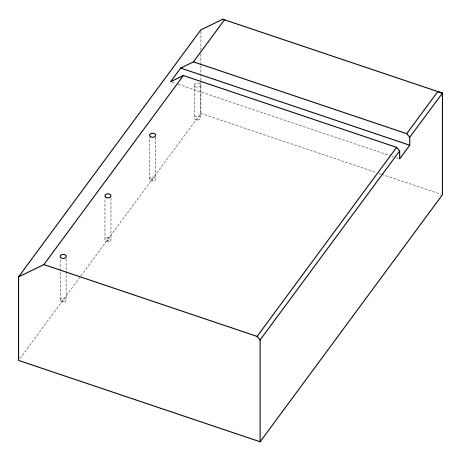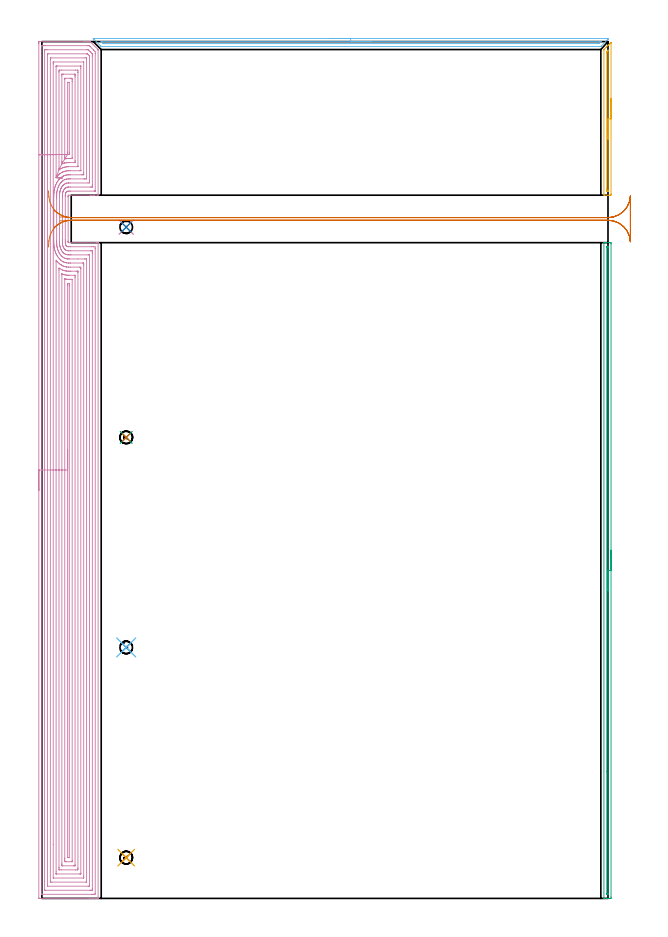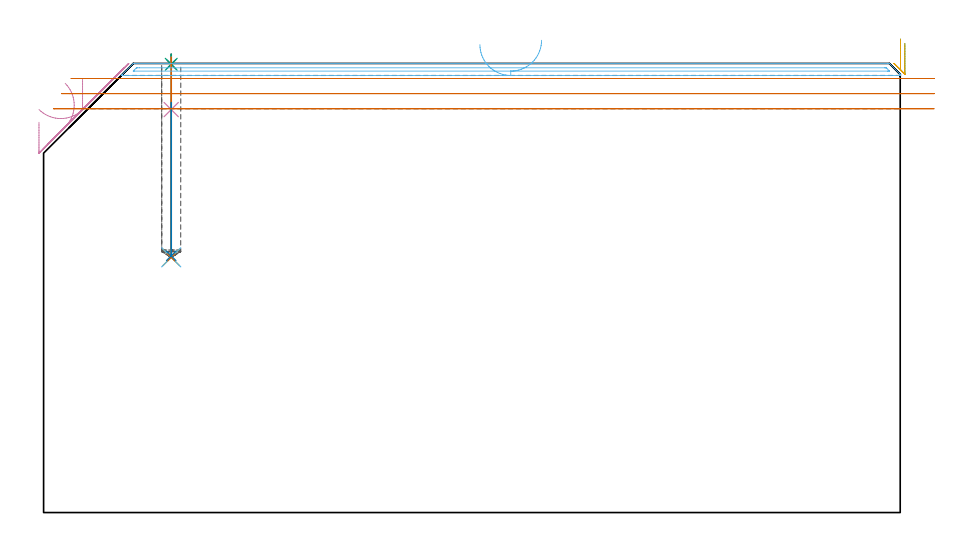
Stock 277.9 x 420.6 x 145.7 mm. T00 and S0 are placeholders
(PLAN: 13 operations, 3 tool changes, 52.1 min)
(1 SPOT_DRILL | STEP1POCKET | NXT0321_9005460120000 | 0.03 min | 2 mm3)
(2 SPOT_DRILL_1 | STEP1POCKET_1 | NXT0321_9005460120000 | 0.03 min | 0 mm3)
(3 SPOT_DRILL_2 | STEP1POCKET_2 | NXT0321_9005460120000 | 0.03 min | 3 mm3)
(4 SPOT_DRILL_3 | STEP1POCKET_3 | NXT0321_9005460120000 | 0.03 min | 1533 mm3)
(5 DRILL_BLIND_HOLE_INTO_CENTER | STEP1POCKET | UGT0301_457 | 0.26 min | 1927 mm3)
(6 DRILL_BLIND_HOLE_INTO_CENTER_1 | STEP1POCKET_1 | UGT0301_457 | 0.26 min | 1744 mm3)
(7 DRILL_BLIND_HOLE_INTO_CENTER_2 | STEP1POCKET_2 | UGT0301_457 | 0.26 min | 1838 mm3)
(8 DRILL_BLIND_HOLE_INTO_CENTER_3 | STEP1POCKET_3 | UGT0301_457 | 0.2 min | 1399 mm3)
(9 AREA_MILL | FG_CHAMFER_SURFACE | UGT0205_001 | 5.3 min | 1985 mm3)
(10 AREA_MILL_1 | FG_CHAMFER_SURFACE_1 | UGT0205_001 | 36.59 min | 177845 mm3)
(11 AREA_MILL_2 | FG_CHAMFER_SURFACE_2 | UGT0205_001 | 1.32 min | 478 mm3)
(12 AREA_MILL_3 | FG_CHAMFER_SURFACE_3 | UGT0205_001 | 4.15 min | 1882 mm3)
(13 MILL_RECTANGULAR_SLOT | SLOT_RECTANGULAR | UGT0201_105 | Follow Part, ap 5.5, ae 75% | 3.69 min | 86398 mm3)
(TOOL NXT0321_9005460120000 | NC Spot Drill, 142deg, 12mm, Carbide, Uncoated | D12 PA142 FL30 Z2)
(TOOL UGT0301_457 | Carbide Drill 6.2 mm | D6.2 PA118 FL63 Z2)
(TOOL UGT0205_001 | Chamfer Mill 20 x 3 x 45 deg. | D20 FL50 Z2)
(TOOL UGT0201_105 | End Mill 22 mm | D22 FL25 Z2)
(OP 1 SPOT_DRILL)
G17 G21 G94 G90
T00 M6
G54
G17 G0 G90 X41.4 Y20. S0 M3
G43 Z155.7 H0
G94 G81 G98 Z145.433 F250. R148.7
G80
M5
M2
(OP 2 SPOT_DRILL_1)
G17 G21 G94 G90
T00 M6
G54
G17 G0 G90 X41.4 Y123.2 S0 M3
G43 Z155.7 H0
G94 G81 G98 Z145.433 F250. R148.7
G80
M5
M2
(OP 3 SPOT_DRILL_2)
G17 G21 G94 G90
T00 M6
G54
G17 G0 G90 X41.4 Y226.3 S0 M3
G43 Z155.7 H0
G94 G81 G98 Z145.433 F250. R148.7
G80
M5
M2
(OP 4 SPOT_DRILL_3)
G17 G21 G94 G90
T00 M6
G54
G17 G0 G90 X41.4 Y329.5 S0 M3
G43 Z155.7 H0
G94 G81 G98 Z130.733 F250. R134.
G80
M5
M2
(OP 5 DRILL_BLIND_HOLE_INTO_CENTER)
G17 G21 G94 G90
T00 M6
G54
G17 G0 G90 X41.4 Y20. S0 M3
G43 Z155.7 H0
G94 G81 G98 Z82.8 F250. R147.7
G80
M5
M2
(OP 6 DRILL_BLIND_HOLE_INTO_CENTER_1)
G17 G21 G94 G90
T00 M6
G54
G17 G0 G90 X41.4 Y123.2 S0 M3
G43 Z155.7 H0
G94 G81 G98 Z82.8 F250. R147.7
G80
M5
M2
(OP 7 DRILL_BLIND_HOLE_INTO_CENTER_2)
G17 G21 G94 G90
T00 M6
G54
G17 G0 G90 X41.4 Y226.3 S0 M3
G43 Z155.7 H0
G94 G81 G98 Z82.8 F250. R147.7
G80
M5
M2
(OP 8 DRILL_BLIND_HOLE_INTO_CENTER_3)
G17 G21 G94 G90
T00 M6
G54
G17 G0 G90 X41.4 Y329.5 S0 M3
G43 Z155.7 H0
G94 G81 G98 Z83.3 F250. R133.
G80
M5
M2
(OP 9 AREA_MILL)
G17 G21 G94 G90
T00 M6
G54
G17 G0 G90 X279.4 Y170.95 S1061 M3
G43 Z155.7 H0
Z152.2
G94 G1 Y170.912 Z151.328 F250.
Y170.798 Z150.463
Y170.609 Z149.612
Y170.347 Z148.78
Y170.013 Z147.974
Y169.61 Z147.2
Y169.142 Z146.464
Y168.61 Z145.772
Y168.021 Z145.129
Y167.378 Z144.54
Y166.686 Z144.008
Y165.95 Z143.54
Y165.176 Z143.137
Y164.37 Z142.803
Y163.538 Z142.541
Y162.686 Z142.352
Y161.822 Z142.238
Y160.95 Z142.2
X279.399 Y0.616 Z142.201
X279.395 Y0.184
X279.391 Y0.01 Z142.204
X278.97 Y0. Z142.624
X278.424 Z143.173
X278.09 Z143.506
X277.544 Z144.052
X277.21 Z144.385
X276.226 Z145.373
X275.906 Y0.01 Z145.693
X275.9 Y0.17 Z145.7
Y321.73
X275.906 Y321.89 Z145.693
X276.227 Y321.9 Z145.373
X276.542 Z145.058
X277.21 Z144.385
X278.424 Z143.173
X278.97 Y321.896 Z142.624
X279.391 Y321.89 Z142.204
X279.395 Y321.716 Z142.201
X279.399 Y321.284
X279.4 Y160.95 Z142.2
X277.986 Z143.614
X277.985 Y2.081 Z143.615
X277.984 Y2.035 Z143.616
X277.981 Y2.014 Z143.619
X277.98 Y2.01 Z143.62
X277.946 Y2.007 Z143.654
X277.606 Y2.001 Z143.994
X277.402 Z144.198
X277.371 Y2.003 Z144.229
X277.339 Y2.008 Z144.261
X277.321 Y2.013 Z144.279
X277.32 Y2.037 Z144.28
X277.315 Y2.296 Z144.285
X277.314 Y62.392 Z144.286
X277.315 Y319.497 Z144.285
X277.317 Y319.838 Z144.283
X277.32 Y319.879 Z144.28
X277.322 Y319.89 Z144.278
X277.334 Y319.893 Z144.266
X277.386 Y319.898 Z144.214
X277.452 Y319.899 Z144.148
X277.693 Y319.9 Z143.907
X277.898 Y319.899 Z143.702
X277.929 Y319.897 Z143.671
X277.961 Y319.892 Z143.639
X277.979 Y319.887 Z143.621
X277.98 Y319.863 Z143.62
X277.985 Y319.604 Z143.615
X277.986 Y160.95 Z143.614
Y160.078 Z143.652
Y159.214 Z143.766
Y158.362 Z143.955
Y157.53 Z144.217
Y156.724 Z144.551
Y155.95 Z144.954
Y155.214 Z145.423
Y154.522 Z145.954
Y153.879 Z146.543
Y153.29 Z147.186
Y152.758 Z147.878
Y152.29 Z148.614
Y151.887 Z149.388
Y151.553 Z150.194
Y151.291 Z151.026
Y151.102 Z151.878
Y150.988 Z152.743
Y150.95 Z153.614
G0 Z155.7
M5
M2
(OP 10 AREA_MILL_1)
G17 G21 G94 G90
T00 M6
G54
G17 G0 G90 X-1.5 Y200.3 S1061 M3
G43 Z155.7 H0
Z126.6
G94 G1 Y200.338 Z125.728 F250.
Y200.452 Z124.864
Y200.641 Z124.012
Y200.903 Z123.18
Y201.237 Z122.374
Y201.64 Z121.6
Y202.108 Z120.864
Y202.64 Z120.172
Y203.229 Z119.529
Y203.872 Z118.94
Y204.564 Z118.409
Y205.3 Z117.94
Y206.074 Z117.537
Y206.88 Z117.203
Y207.712 Z116.941
Y208.564 Z116.752
Y209.428 Z116.638
Y210.3 Z116.6
Y419.533
X-1.499 Y419.971 Z116.601
X-1.495 Y420.422 Z116.603
X-1.492 Y420.59 Z116.606
X-1.051 Y420.6 Z117.047
X20.362 Z138.457
X20.982 Z139.076
X21.505 Z139.601
X21.863 Z139.959
X22.386 Z140.482
X22.744 Z140.838
X23.529 Z141.628
X23.577 Z141.676
X23.626 Y420.599 Z141.723
X23.694 Y420.596 Z141.789
X23.734 Y420.567 Z141.831
X27.594 Y416.707 Z145.69
X27.595 Y416.697 Z145.691
X27.6 Y416.395 Z145.7
Y345.302
X27.601 Y345.21 Z145.699
X27.375 Y345.2 Z145.473
X25.83 Z143.929
X25.388 Z143.484
X25.167 Z143.264
X24.507 Z142.604
X24.286 Z142.383
X23.626 Z141.719
X13.05 Z131.147
X12.901 Z130.999
X12.902 Y344.865 Z130.998
X12.901 Y344.562 Z130.999
X12.906 Y344.418 Z130.993
X12.9 Y344.411 Z131.
Y322.54
X12.901 Y322.519 Z130.998
Y322.517 Z130.997
X12.903 Y322.515 Z130.996
X12.907 Y322.512 Z130.992
X12.9 Y322.369 Z131.
Y322.217
Y321.9
X26.873 Z144.969
X27.591 Z145.686
X27.595 Y321.898 Z145.689
X27.603 Y321.89 Z145.697
X27.6 Y321.63 Z145.7
Y0.178
X27.604 Y0.01 Z145.695
X27.597 Y0.008 Z145.688
X27.235 Y0. Z145.334
X26.986 Z145.086
X26.269 Z144.364
X25.03 Z143.127
X23.626 Z141.721
X-1.074 Z117.024
X-1.315 Y0.002 Z116.783
X-1.492 Y0.01 Z116.606
X-1.499 Y0.19 Z116.599
X-1.5 Y210.3 Z116.6
X-0.086 Z118.014
X-0.085 Y418.098 Z118.015
X-0.084 Y418.183 Z118.016
X-0.079 Y418.578 Z118.021
X0.307 Y418.593 Z118.407
X0.712 Y418.598 Z118.812
X1.182 Y418.6 Z119.282
X1.593 Z119.693
X22.334 Y418.599 Z140.434
X22.744 Y418.596 Z140.844
X23.224 Y418.59 Z141.324
X23.653 Y418.197 Z141.753
X25.41 Y416.44 Z143.51
X25.453 Y416.395 Z143.553
X26.179 Y415.593 Z144.279
X26.186 Y414.607 Z144.286
X26.185 Y347.547 Z144.285
X26.184 Y347.345 Z144.284
X26.181 Y347.245 Z144.281
X26.179 Y347.224 Z144.279
X26.168 Y347.21 Z144.268
X26.073 Y347.207 Z144.173
X25.73 Y347.201 Z143.83
X13.931 Y347.2 Z132.031
X13.395 Y347.198 Z131.495
X13.05 Y347.191 Z131.15
X12.785 Y347.183 Z130.885
X12.574 Y347.136 Z130.674
X12.405 Y347.063 Z130.505
X12.169 Y346.901 Z130.269
X12.044 Y346.78 Z130.144
X11.938 Y346.653 Z130.038
X11.778 Y346.401 Z129.878
X11.699 Y346.236 Z129.799
X11.623 Y346.035 Z129.723
X11.55 Y345.759 Z129.65
X11.512 Y345.531 Z129.612
X11.493 Y345.211 Z129.593
X11.487 Y344.865 Z129.587
X11.486 Y344.764 Z129.586
Y323.205
X11.488 Y322.512 Z129.588
X11.49 Y322.306 Z129.59
X11.507 Y321.618 Z129.607
X11.546 Y321.356 Z129.646
X11.646 Y320.997 Z129.746
X11.764 Y320.724 Z129.864
X11.919 Y320.473 Z130.019
X12.04 Y320.325 Z130.14
X12.169 Y320.199 Z130.269
X12.333 Y320.079 Z130.433
X12.545 Y319.975 Z130.645
X12.772 Y319.918 Z130.872
X12.978 Y319.903 Z131.078
X13.05 Y319.901 Z131.15
X13.862 Y319.9 Z131.962
X24.438 Z142.538
X25.321 Y319.898 Z143.421
X25.388 Y319.894 Z143.488
X26.179 Y319.83 Z144.279
X26.185 Y319.021 Z144.285
Y318.936
Y2.503
X26.184 Y2.417 Z144.284
X26.179 Y2.022 Z144.279
X25.793 Y2.007 Z143.893
X25.388 Y2.002 Z143.488
X24.918 Y2. Z143.018
X24.507 Z142.607
X0.014 Y2.001 Z118.114
X-0.02 Y2.002 Z118.08
X-0.055 Y2.006 Z118.045
X-0.078 Y2.01 Z118.022
X-0.079 Y2.037 Z118.021
X-0.085 Y2.331 Z118.015
X-0.086 Y210.3 Z118.014
X1.328 Z119.428
X1.329 Y415.769 Z119.429
X1.331 Y416.395 Z119.431
X1.333 Y416.529 Z119.433
X1.335 Y416.587 Z119.435
X1.397 Y416.594 Z119.497
X1.593 Y416.597 Z119.693
X2.272 Y416.6 Z120.372
X2.474 Z120.574
X21.863 Z139.963
X22.545 Y416.597 Z140.645
X22.744 Y416.59 Z140.844
X22.806 Y416.581 Z140.906
X22.871 Y416.52 Z140.971
X23.004 Y416.395 Z141.104
X23.626 Y415.775 Z141.726
X23.899 Y415.501 Z141.999
X24.507 Y414.882 Z142.607
X24.764 Y414.607 Z142.864
X24.768 Y414.342 Z142.868
X24.771 Y413.712 Z142.871
Y413.444
Y350.23
Y349.962
X24.766 Y349.336 Z142.866
X24.764 Y349.211 Z142.864
X24.637 Y349.203 Z142.737
X24.507 Y349.202 Z142.607
X23.759 Y349.2 Z141.859
X13.931 Z132.031
X13.186 Y349.198 Z131.286
X13.05 Y349.194 Z131.15
X12.683 Y349.178 Z130.783
X12.383 Y349.118 Z130.483
X12.169 Y349.053 Z130.269
X11.92 Y348.942 Z130.02
X11.768 Y348.848 Z129.868
X11.587 Y348.725 Z129.687
X11.462 Y348.633 Z129.562
X11.287 Y348.481 Z129.387
X11.267 Y348.462 Z129.367
X11.248 Y348.442 Z129.348
X10.992 Y348.139 Z129.092
X10.872 Y347.969 Z128.972
X10.619 Y347.547 Z128.719
X10.549 Y347.402 Z128.649
X10.406 Y347.06 Z128.506
X10.304 Y346.757 Z128.404
X10.276 Y346.653 Z128.376
X10.191 Y346.316 Z128.291
X10.142 Y346.027 Z128.242
X10.108 Y345.759 Z128.208
X10.078 Y345.198 Z128.178
X10.075 Y344.865 Z128.175
X10.072 Y344.31 Z128.172
Y323.406
Y322.851
X10.075 Y322.512 Z128.175
X10.083 Y321.945 Z128.183
X10.092 Y321.618 Z128.192
X10.108 Y321.327 Z128.208
X10.157 Y320.977 Z128.257
X10.205 Y320.724 Z128.305
X10.406 Y320.034 Z128.506
X10.489 Y319.83 Z128.589
X10.553 Y319.681 Z128.653
X10.718 Y319.379 Z128.818
X10.847 Y319.168 Z128.947
X11.013 Y318.936 Z129.113
X11.137 Y318.786 Z129.237
X11.287 Y318.63 Z129.387
X11.435 Y318.49 Z129.535
X11.6 Y318.364 Z129.7
X11.803 Y318.224 Z129.903
X12.156 Y318.042 Z130.256
X12.169 Y318.036 Z130.269
X12.177 Y318.033 Z130.277
X12.673 Y317.923 Z130.773
X13.05 Y317.906 Z131.15
X13.188 Y317.902 Z131.288
X13.931 Y317.9 Z132.031
X14.071 Z132.171
X23.765 Z141.865
X24.507 Y317.897 Z142.607
X24.652 Y317.894 Z142.752
X24.765 Y317.881 Z142.865
X24.767 Y317.854 Z142.867
X24.769 Y317.775 Z142.869
X24.771 Y317.147 Z142.871
Y316.879
Y4.831
X24.769 Y4.205 Z142.869
X24.767 Y4.072 Z142.867
X24.764 Y4.014 Z142.864
X24.703 Y4.006 Z142.803
X24.507 Y4.003 Z142.607
X23.828 Y4. Z141.928
X23.626 Z141.726
X1.795 Z119.895
X1.593 Y4.003 Z119.693
X1.391 Y4.008 Z119.491
X1.339 Y4.01 Z119.439
X1.335 Y4.046 Z119.435
X1.331 Y4.116 Z119.431
X1.33 Y4.205 Z119.43
X1.328 Y8.306 Z119.428
Y210.3
X2.743 Z120.843
Y413.712
X2.747 Y414.33 Z120.847
X2.75 Y414.54 Z120.85
X2.76 Y414.59 Z120.86
X2.809 Y414.593 Z120.909
X2.918 Y414.596 Z121.018
X3.356 Y414.6 Z121.456
X21.87 Z139.97
X22.306 Y414.59 Z140.406
X22.366 Y414.573 Z140.466
X22.452 Y414.492 Z140.552
X22.582 Y414.367 Z140.682
X22.744 Y414.206 Z140.844
X23.237 Y413.712 Z141.337
X23.308 Y413.636 Z141.408
X23.349 Y413.591 Z141.449
X23.35 Y413.556 Z141.45
X23.354 Y413.401 Z141.454
X23.357 Y413.091 Z141.457
Y352.291
X23.355 Y352.018 Z141.455
X23.35 Y351.403 Z141.45
X23.342 Y351.21 Z141.442
X22.669 Y351.2 Z140.769
X13.856 Z131.956
X13.05 Y351.196 Z131.15
X12.981 Y351.194 Z131.081
X12.267 Y351.124 Z130.367
X12.186 Y351.107 Z130.286
X12.169 Y351.102 Z130.269
X11.795 Y350.981 Z129.895
X11.539 Y350.869 Z129.639
X11.287 Y350.734 Z129.387
X10.986 Y350.536 Z129.086
X10.601 Y350.23 Z128.701
X10.5 Y350.135 Z128.6
X10.406 Y350.039 Z128.506
X10.08 Y349.667 Z128.18
X9.84 Y349.336 Z127.94
X9.719 Y349.139 Z127.819
X9.525 Y348.813 Z127.625
X9.4 Y348.568 Z127.5
X9.341 Y348.442 Z127.441
X9.137 Y347.941 Z127.237
X9.005 Y347.547 Z127.105
X8.928 Y347.259 Z127.028
X8.86 Y346.991 Z126.96
X8.794 Y346.653 Z126.894
X8.772 Y346.523 Z126.872
X8.723 Y346.168 Z126.823
X8.685 Y345.759 Z126.785
X8.682 Y345.72 Z126.782
X8.666 Y345.304 Z126.766
X8.658 Y344.865 Z126.758
Y344.851
X8.657 Y322.499 Z126.757
X8.671 Y321.618 Z126.771
X8.672 Y321.589 Z126.772
X8.699 Y321.147 Z126.799
X8.749 Y320.724 Z126.849
X8.766 Y320.599 Z126.866
X8.844 Y320.182 Z126.944
X8.936 Y319.83 Z127.036
X9.056 Y319.412 Z127.156
X9.143 Y319.137 Z127.243
X9.223 Y318.936 Z127.323
X9.315 Y318.722 Z127.415
X9.525 Y318.296 Z127.625
X9.666 Y318.042 Z127.766
X9.922 Y317.639 Z128.022
X10.323 Y317.147 Z128.423
X10.406 Y317.057 Z128.506
X10.504 Y316.963 Z128.604
X10.661 Y316.816 Z128.761
X11.007 Y316.538 Z129.107
X11.287 Y316.362 Z129.387
X11.49 Y316.253 Z129.59
X11.77 Y316.127 Z129.87
X11.973 Y316.063 Z130.073
X12.169 Y316.014 Z130.269
X12.476 Y315.941 Z130.576
X13.05 Y315.91 Z131.15
X13.395 Y315.903 Z131.495
X13.931 Y315.901 Z132.031
X14.28 Y315.9 Z132.38
X22.744 Y315.899 Z140.844
X23.095 Y315.897 Z141.195
X23.334 Y315.89 Z141.434
X23.351 Y315.882 Z141.451
X23.353 Y315.852 Z141.453
X23.355 Y315.779 Z141.455
X23.357 Y315.632 Z141.457
Y6.888
X23.353 Y6.27 Z141.453
X23.35 Y6.06 Z141.45
X23.34 Y6.01 Z141.44
X23.291 Y6.007 Z141.391
X23.182 Y6.004 Z141.282
X22.744 Y6. Z140.844
X2.918 Y6.001 Z121.018
X2.81 Y6.002 Z120.91
X2.757 Y6.006 Z120.857
X2.749 Y6.01 Z120.849
X2.746 Y6.015 Z120.846
X2.744 Y6.036 Z120.844
X2.743 Y6.141 Z120.843
Y6.615
Y210.3
X4.157 Z122.257
Y412.087
X4.159 Y412.25 Z122.259
X4.164 Y412.573 Z122.264
X4.169 Y412.592 Z122.269
X4.176 Y412.595 Z122.276
X4.195 Y412.598 Z122.295
X4.237 Y412.599 Z122.337
X4.452 Y412.6 Z122.552
X21.198 Y412.599 Z139.298
X21.863 Y412.59 Z139.963
X21.905 Y412.585 Z140.005
X21.925 Y412.566 Z140.025
X21.933 Y412.557 Z140.033
X21.936 Y412.492 Z140.036
X21.941 Y412.168 Z140.041
X21.943 Y412.005 Z140.043
Y353.725
X21.942 Y353.644 Z140.042
X21.938 Y353.482 Z140.038
X21.931 Y353.21 Z140.031
X21.863 Y353.207 Z139.963
X21.578 Y353.202 Z139.678
X20.982 Y353.2 Z139.082
X20.698 Z138.798
X13.931 Y353.199 Z132.031
X13.649 Y353.198 Z131.749
X13.05 Y353.19 Z131.15
X12.792 Y353.174 Z130.892
X12.169 Y353.109 Z130.269
X12.002 Y353.082 Z130.102
X11.404 Y352.912 Z129.504
X11.322 Y352.877 Z129.422
X11.287 Y352.86 Z129.387
X10.737 Y352.576 Z128.837
X10.406 Y352.359 Z128.506
X10.213 Y352.214 Z128.313
X9.964 Y352.018 Z128.064
X9.73 Y351.81 Z127.83
X9.525 Y351.604 Z127.625
X9.302 Y351.35 Z127.402
X9.111 Y351.124 Z127.211
X8.913 Y350.851 Z127.013
X8.644 Y350.443 Z126.744
X8.563 Y350.312 Z126.663
X8.516 Y350.23 Z126.616
X8.251 Y349.734 Z126.351
X8.073 Y349.336 Z126.173
X7.982 Y349.112 Z126.082
X7.762 Y348.529 Z125.862
X7.74 Y348.464 Z125.84
X7.734 Y348.442 Z125.834
X7.553 Y347.76 Z125.653
X7.502 Y347.547 Z125.602
X7.401 Y347.019 Z125.501
X7.349 Y346.653 Z125.449
X7.304 Y346.224 Z125.404
X7.272 Y345.759 Z125.372
X7.253 Y345.382 Z125.353
X7.247 Y344.865 Z125.347
X7.244 Y344.496 Z125.344
X7.243 Y343.971 Z125.343
Y343.603
X7.244 Y323.038 Z125.344
X7.247 Y322.512 Z125.347
X7.251 Y322.137 Z125.351
X7.263 Y321.618 Z125.363
X7.279 Y321.215 Z125.379
X7.316 Y320.724 Z125.416
X7.38 Y320.218 Z125.48
X7.448 Y319.83 Z125.548
X7.51 Y319.517 Z125.61
X7.621 Y319.079 Z125.721
X7.662 Y318.936 Z125.762
X7.762 Y318.603 Z125.862
X7.956 Y318.042 Z126.056
X8.095 Y317.704 Z126.195
X8.368 Y317.147 Z126.468
X8.644 Y316.66 Z126.744
X8.909 Y316.253 Z127.009
X9.181 Y315.907 Z127.281
X9.525 Y315.497 Z127.625
X9.656 Y315.359 Z127.756
X9.849 Y315.178 Z127.949
X10.053 Y315.006 Z128.153
X10.406 Y314.737 Z128.506
X10.835 Y314.465 Z128.935
X11.287 Y314.247 Z129.387
X11.624 Y314.123 Z129.724
X12.169 Y313.988 Z130.269
X12.432 Y313.942 Z130.532
X12.704 Y313.922 Z130.804
X13.05 Y313.91 Z131.15
X13.605 Y313.902 Z131.705
X17.735 Y313.9 Z135.835
X20.982 Z139.082
X21.539 Z139.639
X21.863 Y313.896 Z139.963
X21.909 Y313.894 Z140.009
X21.931 Y313.891 Z140.031
X21.936 Y313.814 Z140.036
X21.941 Y313.652 Z140.041
X21.943 Y313.571 Z140.043
Y8.513
X21.941 Y8.351 Z140.041
X21.936 Y8.028 Z140.036
X21.93 Y8.008 Z140.03
X21.924 Y8.005 Z140.024
X21.905 Y8.002 Z140.005
X21.863 Y8.001 Z139.963
X21.648 Y8. Z139.748
X4.903 Z123.003
X4.237 Y8.003 Z122.337
X4.193 Y8.006 Z122.293
X4.171 Y8.009 Z122.271
X4.164 Y8.018 Z122.264
X4.162 Y8.107 Z122.262
X4.158 Y8.432 Z122.258
X4.157 Y8.757 Z122.257
Y210.3
X5.571 Z123.671
Y409.676
X5.573 Y410.136 Z123.673
X5.576 Y410.566 Z123.676
X5.578 Y410.59 Z123.678
X5.6 Y410.593 Z123.7
X5.657 Y410.597 Z123.757
X5.771 Y410.599 Z123.871
X20.525 Z138.625
X20.527 Y410.597 Z138.627
X20.528 Y410.596 Z138.628
X20.529 Y356.054 Z138.629
X20.528 Y355.595 Z138.628
X20.527 Y355.377 Z138.627
X20.524 Y355.269 Z138.624
X20.522 Y355.222 Z138.622
X20.482 Y355.208 Z138.582
X20.1 Y355.204 Z138.2
X19.608 Y355.2 Z137.708
X13.931 Y355.199 Z132.031
X13.442 Y355.197 Z131.542
X13.05 Y355.19 Z131.15
X12.598 Y355.159 Z130.698
X12.169 Y355.115 Z130.269
X11.811 Y355.063 Z129.911
X11.287 Y354.913 Z129.387
X11.125 Y354.865 Z129.225
X10.726 Y354.7 Z128.826
X10.512 Y354.593 Z128.612
X10.406 Y354.536 Z128.506
X10.123 Y354.378 Z128.223
X9.953 Y354.267 Z128.053
X9.525 Y353.964 Z127.625
X9.435 Y353.897 Z127.535
X9.322 Y353.806 Z127.422
X8.959 Y353.486 Z127.059
X8.644 Y353.168 Z126.744
X8.522 Y353.035 Z126.622
X8.414 Y352.912 Z126.514
X8.119 Y352.55 Z126.219
X7.762 Y352.049 Z125.862
X7.75 Y352.031 Z125.85
X7.742 Y352.018 Z125.842
X7.414 Y351.477 Z125.514
X7.22 Y351.124 Z125.32
X7.102 Y350.9 Z125.202
X6.881 Y350.424 Z124.981
X6.823 Y350.288 Z124.923
X6.8 Y350.23 Z124.9
X6.583 Y349.638 Z124.683
X6.474 Y349.336 Z124.574
X6.366 Y348.964 Z124.466
X6.223 Y348.442 Z124.323
X6.179 Y348.259 Z124.279
X6.031 Y347.547 Z124.131
X6.026 Y347.52 Z124.126
X6. Y347.353 Z124.1
X5.923 Y346.731 Z124.023
X5.915 Y346.653 Z124.015
X5.896 Y346.421 Z123.996
X5.858 Y345.903 Z123.958
X5.851 Y345.759 Z123.951
X5.839 Y345.428 Z123.939
X5.832 Y345.035 Z123.932
X5.83 Y344.865 Z123.93
X5.829 Y344.48 Z123.929
Y322.685
X5.83 Y322.512 Z123.93
X5.834 Y322.175 Z123.934
X5.84 Y321.78 Z123.94
X5.845 Y321.618 Z123.945
X5.858 Y321.29 Z123.958
X5.881 Y320.845 Z123.981
X5.89 Y320.724 Z123.99
X5.917 Y320.425 Z124.017
X5.986 Y319.83 Z124.086
X6. Y319.743 Z124.1
X6.157 Y318.936 Z124.257
X6.208 Y318.724 Z124.308
X6.399 Y318.042 Z124.499
X6.586 Y317.447 Z124.686
X6.691 Y317.147 Z124.791
X6.881 Y316.682 Z124.981
X7.086 Y316.253 Z125.186
X7.294 Y315.834 Z125.394
X7.57 Y315.359 Z125.67
X7.762 Y315.061 Z125.862
X8.005 Y314.714 Z126.105
X8.2 Y314.465 Z126.3
X8.644 Y313.933 Z126.744
X9.005 Y313.571 Z127.105
X9.281 Y313.329 Z127.381
X9.525 Y313.137 Z127.625
X9.781 Y312.943 Z127.881
X10.19 Y312.677 Z128.29
X10.406 Y312.56 Z128.506
X10.643 Y312.436 Z128.743
X10.896 Y312.325 Z128.996
X11.056 Y312.265 Z129.156
X11.287 Y312.182 Z129.387
X11.943 Y312.012 Z130.043
X12.169 Y311.973 Z130.269
X12.925 Y311.909 Z131.025
X13.05 Y311.906 Z131.15
X13.815 Y311.9 Z131.915
X13.931 Z132.031
X20.1 Z138.2
X20.216 Y311.898 Z138.316
X20.447 Y311.893 Z138.547
X20.511 Y311.89 Z138.611
X20.522 Y311.878 Z138.622
X20.525 Y311.844 Z138.625
X20.527 Y311.783 Z138.627
X20.529 Y311.348 Z138.629
Y310.889
Y10.924
X20.527 Y10.464 Z138.627
X20.524 Y10.035 Z138.624
X20.522 Y10.01 Z138.622
X20.5 Y10.007 Z138.6
X20.443 Y10.003 Z138.543
X20.329 Y10.001 Z138.429
X5.575 Z123.675
X5.573 Y10.003 Z123.673
X5.572 Y10.004 Z123.672
X5.571 Y26.477 Z123.671
Y210.3
X6.985 Z125.085
X6.986 Y312.57 Z125.086
Y312.677
X6.992 Y313.289 Z125.092
X7.501 Y312.677 Z125.601
X7.762 Y312.369 Z125.862
X8.36 Y311.783 Z126.46
X8.644 Y311.542 Z126.744
X8.85 Y311.38 Z126.95
X9.081 Y311.205 Z127.181
X9.491 Y310.923 Z127.591
X9.525 Y310.901 Z127.625
X9.546 Y310.889 Z127.646
X9.864 Y310.714 Z127.964
X10.106 Y310.591 Z128.206
X10.406 Y310.448 Z128.506
X10.685 Y310.336 Z128.785
X11.09 Y310.195 Z129.19
X11.287 Y310.145 Z129.387
X11.907 Y309.994 Z130.007
X12.169 Y309.962 Z130.269
X12.205 Y309.958 Z130.305
X13.05 Y309.906 Z131.15
X13.141 Y309.902 Z131.241
X13.931 Y309.9 Z132.031
X18.432 Y309.899 Z136.532
X19.108 Y309.881 Z137.208
X19.114 Y309.207 Z137.214
Y309.1
Y12.359
X19.113 Y12.252 Z137.213
X19.11 Y12.056 Z137.21
X19.108 Y12.016 Z137.208
X19.001 Y12.01 Z137.101
X18.835 Y12.004 Z136.935
X18.586 Y12. Z136.686
X7.129 Y12.001 Z125.229
X7.04 Y12.006 Z125.14
X7.011 Y12.01 Z125.111
X6.992 Y12.017 Z125.092
X6.99 Y12.056 Z125.09
X6.987 Y12.145 Z125.087
X6.986 Y12.252 Z125.086
X6.985 Y13.041 Z125.085
Y210.3
X8.4 Z126.5
Y308.454
X8.402 Y309.1 Z126.502
X8.404 Y309.344 Z126.504
X8.406 Y309.415 Z126.506
X8.514 Y309.352 Z126.614
X8.644 Y309.272 Z126.744
X8.919 Y309.1 Z127.019
X9.525 Y308.761 Z127.625
X10.149 Y308.467 Z128.249
X10.406 Y308.374 Z128.506
X10.906 Y308.206 Z129.006
X11.287 Y308.114 Z129.387
X11.406 Y308.086 Z129.506
X11.833 Y308.005 Z129.933
X12.169 Y307.967 Z130.269
X12.427 Y307.944 Z130.527
X13.05 Y307.91 Z131.15
X13.349 Y307.903 Z131.449
X13.931 Y307.901 Z132.031
X14.233 Y307.9 Z132.333
X16.877 Z134.977
X17.457 Y307.898 Z135.557
X17.65 Y307.896 Z135.75
X17.682 Y307.892 Z135.782
X17.693 Y307.89 Z135.793
X17.695 Y307.856 Z135.795
X17.698 Y307.724 Z135.798
X17.7 Y307.56 Z135.8
Y307.312
Y14.935
X17.699 Y14.689 Z135.799
X17.693 Y14.041 Z135.793
X17.492 Y14.005 Z135.592
X17.457 Y14.003 Z135.557
X16.615 Y14. Z134.715
X9.565 Z127.665
X8.681 Y14.002 Z126.781
X8.644 Y14.006 Z126.744
X8.407 Y14.041 Z126.507
X8.404 Y14.284 Z126.504
X8.4 Y14.935 Z126.5
Y15.182
Y210.3
X9.814 Z127.914
Y306.124
X9.816 Y306.418 Z127.916
X9.818 Y306.487 Z127.918
X9.82 Y306.498 Z127.92
X9.828 Y306.502 Z127.928
X9.873 Y306.491 Z127.973
X9.918 Y306.477 Z128.018
X10.081 Y306.418 Z128.181
X10.406 Y306.315 Z128.506
X10.551 Y306.271 Z128.651
X11.287 Y306.097 Z129.387
X11.684 Y306.016 Z129.784
X12.169 Y305.965 Z130.269
X12.651 Y305.928 Z130.751
X13.05 Y305.91 Z131.15
X13.559 Y305.902 Z131.659
X16.206 Y305.898 Z134.306
X16.269 Y305.893 Z134.369
X16.279 Y305.89 Z134.379
X16.281 Y305.871 Z134.381
X16.284 Y305.819 Z134.384
X16.286 Y305.524 Z134.386
Y304.923
Y16.723
X16.284 Y16.124 Z134.384
X16.281 Y16.037 Z134.381
X16.28 Y16.017 Z134.38
X16.271 Y16.01 Z134.371
X16.228 Y16.007 Z134.328
X16.05 Y16.003 Z134.15
X15.694 Y16. Z133.794
X15.525 Z133.625
X10.237 Z128.337
X9.992 Y16.005 Z128.092
X9.87 Y16.01 Z127.97
X9.82 Y16.015 Z127.92
X9.819 Y16.052 Z127.919
X9.815 Y16.428 Z127.915
X9.814 Y16.723 Z127.914
Y17.324
Y210.3
X11.228 Z129.328
X11.229 Y303.856 Z129.329
X11.231 Y303.977 Z129.331
X11.235 Y304.055 Z129.335
X11.239 Y304.068 Z129.339
X11.246 Y304.069 Z129.346
X11.287 Y304.065 Z129.387
X11.594 Y304.02 Z129.694
X11.93 Y303.978 Z130.03
X12.169 Y303.96 Z130.269
X12.876 Y303.912 Z130.976
X13.05 Y303.908 Z131.15
X13.769 Y303.901 Z131.869
X14.652 Y303.898 Z132.752
X14.813 Y303.893 Z132.913
X14.86 Y303.89 Z132.96
X14.867 Y303.795 Z132.967
X14.87 Y303.736 Z132.97
X14.871 Y303.676 Z132.971
Y18.391
X14.87 Y18.27 Z132.97
X14.865 Y18.032 Z132.965
X14.855 Y18.009 Z132.955
X14.843 Y18.006 Z132.943
X14.813 Y18.003 Z132.913
X14.435 Y18. Z132.535
X12.169 Y18.001 Z130.269
X11.789 Y18.002 Z129.889
X11.287 Y18.01 Z129.387
X11.235 Y18.511 Z129.335
X11.232 Y18.567 Z129.332
X11.228 Y19.405 Z129.328
Y19.466
Y210.3
X12.642 Z130.742
X12.643 Y301.053 Z130.743
X12.645 Y301.464 Z130.745
X12.649 Y301.879 Z130.749
X12.655 Y301.911 Z130.755
X12.677 Y301.913 Z130.777
X12.731 Z130.831
X12.839 Y301.91 Z130.939
X13.097 Y301.9 Z131.197
X13.441 Y301.89 Z131.541
X13.451 Y301.78 Z131.551
X13.454 Y301.537 Z131.554
X13.457 Y301.053 Z131.557
X13.458 Y300.64 Z131.558
X13.457 Y20.093 Z131.557
X13.456 Y20.041 Z131.556
X13.454 Y20.016 Z131.554
X13.452 Y20.011 Z131.552
X13.443 Y20.008 Z131.543
X13.344 Y20.002 Z131.444
X13.05 Y20.001 Z131.15
X12.755 Y20.003 Z130.855
X12.671 Y20.007 Z130.771
X12.651 Y20.01 Z130.751
X12.648 Y20.019 Z130.748
X12.645 Y20.051 Z130.745
X12.643 Y20.162 Z130.743
X12.642 Y210.3 Z130.742
Y211.172 Z130.78
Y212.037 Z130.894
Y212.888 Z131.083
Y213.72 Z131.345
Y214.526 Z131.679
Y215.3 Z132.082
Y216.036 Z132.551
Y216.728 Z133.082
Y217.371 Z133.671
Y217.96 Z134.314
Y218.492 Z135.006
Y218.96 Z135.742
Y219.363 Z136.516
Y219.697 Z137.322
Y219.959 Z138.154
Y220.148 Z139.006
Y220.262 Z139.871
Y220.3 Z140.742
G0 Z155.7
X7.009 Y353.805
Z139.238
G1 X7.597 Y353.77 Z138.594
X8.126 Y353.738 Z137.902
X8.593 Y353.709 Z137.165
X8.995 Y353.685 Z136.391
X9.327 Y353.665 Z135.585
X9.588 Y353.649 Z134.753
X9.776 Y353.637 Z133.901
X9.889 Y353.631 Z133.036
X9.926 Y353.628 Z132.164
X9.887 Y353.631 Z131.293
X9.773 Y353.638 Z130.428
X9.583 Y353.649 Z129.576
X9.321 Y353.665 Z128.745
X8.987 Y353.685 Z127.939
X8.584 Y353.71 Z127.165
X8.115 Y353.738 Z126.43
X7.585 Y353.77 Z125.738
X6.996 Y353.806 Z125.096
X6.992 Z125.092
X6.985 Y354.7 Z125.085
X6.986 Y408.241 Z125.086
X6.987 Y408.348 Z125.087
X6.99 Y408.544 Z125.09
X6.992 Y408.584 Z125.092
X7.099 Y408.59 Z125.199
X7.265 Y408.596 Z125.365
X7.514 Y408.6 Z125.614
X18.971 Y408.599 Z137.071
X19.06 Y408.594 Z137.16
X19.089 Y408.59 Z137.189
X19.108 Y408.583 Z137.208
X19.11 Y408.544 Z137.21
X19.113 Y408.455 Z137.213
X19.114 Y408.348 Z137.214
X19.115 Y407.56 Z137.215
X19.114 Y357.383 Z137.214
X19.113 Y357.284 Z137.213
X19.11 Y357.236 Z137.21
X19.109 Y357.219 Z137.209
X19.058 Y357.21 Z137.158
X18.698 Y357.203 Z136.798
X18.518 Y357.2 Z136.618
X13.931 Z132.031
X13.234 Y357.197 Z131.334
X13.05 Y357.19 Z131.15
X12.402 Y357.146 Z130.502
X12.169 Y357.12 Z130.269
X11.621 Y357.045 Z129.721
X11.287 Y356.953 Z129.387
X10.931 Y356.85 Z129.031
X10.703 Y356.774 Z128.803
X10.406 Y356.651 Z128.506
X10.295 Y356.602 Z128.395
X10.059 Y356.489 Z128.159
X9.713 Y356.298 Z127.813
X9.525 Y356.19 Z127.625
X9.173 Y355.951 Z127.273
X8.681 Y355.595 Z126.781
X8.66 Y355.578 Z126.76
X8.644 Y355.564 Z126.744
X8.188 Y355.163 Z126.288
X7.762 Y354.741 Z125.862
X7.742 Y354.721 Z125.842
X7.724 Y354.7 Z125.824
X7.698 Y354.669 Z125.798
X7.338 Y354.237 Z125.438
X7.189 Y354.057 Z125.289
X6.998 Y353.806 Z125.098
X6.996 Z125.096
X8.407 Y357.663 Z126.507
X8.405 Y357.733 Z126.505
X8.402 Y357.864 Z126.502
X8.4 Y358.029 Z126.5
Y358.277
Y405.665
X8.401 Y405.911 Z126.501
X8.407 Y406.559 Z126.507
X8.608 Y406.595 Z126.708
X8.644 Y406.597 Z126.744
X9.485 Y406.6 Z127.585
X16.535 Z134.635
X17.419 Y406.598 Z135.519
X17.457 Y406.594 Z135.557
X17.693 Y406.559 Z135.793
X17.696 Y406.316 Z135.796
X17.7 Y405.665 Z135.8
Y405.418
Y359.57
X17.697 Y359.405 Z135.797
X17.693 Y359.274 Z135.793
X17.69 Y359.209 Z135.79
X17.428 Y359.2 Z135.528
X13.023 Y359.198 Z131.123
X12.605 Y359.171 Z130.705
X12.201 Y359.138 Z130.301
X12.169 Y359.134 Z130.269
X11.43 Y359.026 Z129.53
X11.287 Y358.991 Z129.387
X10.737 Y358.836 Z128.837
X10.406 Y358.73 Z128.506
X10.088 Y358.599 Z128.188
X9.525 Y358.34 Z127.625
X9.483 Y358.32 Z127.583
X9.401 Y358.277 Z127.501
X8.919 Y357.997 Z127.019
X8.407 Y357.663 Z126.507
X9.821 Y360.594 Z127.921
X9.818 Y360.662 Z127.918
X9.816 Y360.959 Z127.916
X9.814 Y361.56 Z127.914
Y361.853
Y403.877
X9.816 Y404.476 Z127.916
X9.818 Y404.563 Z127.918
X9.82 Y404.583 Z127.92
X9.829 Y404.59 Z127.929
X9.872 Y404.593 Z127.972
X10.05 Y404.597 Z128.15
X10.406 Y404.6 Z128.506
X10.575 Z128.675
X15.863 Z133.963
X16.108 Y404.595 Z134.208
X16.23 Y404.59 Z134.33
X16.279 Y404.585 Z134.379
X16.281 Y404.548 Z134.381
X16.285 Y404.172 Z134.385
X16.286 Y403.877 Z134.386
Y403.276
Y362.147
X16.285 Y361.853 Z134.385
X16.281 Y361.258 Z134.381
X16.28 Y361.22 Z134.38
X16.256 Y361.21 Z134.356
X16.177 Y361.206 Z134.277
X16.016 Y361.202 Z134.116
X15.694 Y361.2 Z133.794
X15.457 Z133.557
X13.695 Y361.199 Z131.795
X13.05 Y361.19 Z131.15
X12.83 Y361.183 Z130.93
X12.169 Y361.133 Z130.269
X12.012 Y361.118 Z130.112
X11.287 Y361.022 Z129.387
X11.234 Y361.013 Z129.334
X11.002 Y360.959 Z129.102
X10.538 Y360.825 Z128.638
X10.406 Y360.784 Z128.506
X9.871 Y360.608 Z127.971
X9.821 Y360.594 Z127.921
X11.287 Y363.045 Z129.387
X11.235 Y363.642 Z129.335
X11.231 Y363.699 Z129.331
X11.228 Y364.536 Z129.328
Y364.596
Y402.21
X11.23 Y402.33 Z129.33
X11.235 Y402.569 Z129.335
X11.245 Y402.591 Z129.345
X11.257 Y402.594 Z129.357
X11.287 Y402.597 Z129.387
X11.665 Y402.6 Z129.765
X13.931 Y402.599 Z132.031
X14.311 Y402.598 Z132.411
X14.813 Y402.59 Z132.913
X14.865 Y402.089 Z132.965
X14.868 Y402.033 Z132.968
X14.872 Y401.195 Z132.972
Y401.135
Y363.582
X14.871 Y363.521 Z132.971
X14.867 Y363.401 Z132.967
X14.86 Y363.21 Z132.96
X14.813 Y363.208 Z132.913
X14.365 Y363.201 Z132.465
X13.931 Y363.2 Z132.031
X13.488 Y363.198 Z131.588
X13.05 Y363.19 Z131.15
X12.633 Y363.17 Z130.733
X12.169 Y363.134 Z130.269
X11.819 Y363.102 Z129.919
X11.287 Y363.045 Z129.387
X12.649 Y365.192 Z130.749
X12.646 Y365.292 Z130.746
X12.644 Y365.43 Z130.744
X12.643 Y365.843 Z130.743
X12.642 Y366.324 Z130.742
X12.643 Y400.507 Z130.743
Y400.559
X12.646 Y400.584 Z130.746
X12.648 Y400.589 Z130.748
X12.657 Y400.592 Z130.757
X12.757 Y400.598 Z130.857
X13.05 Y400.599 Z131.15
X13.345 Y400.597 Z131.445
X13.429 Y400.593 Z131.529
X13.449 Y400.59 Z131.549
X13.452 Y400.581 Z131.552
X13.455 Y400.549 Z131.555
X13.457 Y400.438 Z131.557
Y366.324
Y365.912
X13.453 Y365.43 Z131.553
X13.451 Y365.232 Z131.551
X13.268 Y365.209 Z131.368
X13.05 Y365.2 Z131.15
X12.812 Y365.194 Z130.912
X12.649 Y365.192 Z130.749
X12.006 Y365.184 Z130.16
X11.314 Y365.175 Z129.629
X10.578 Y365.165 Z129.16
X9.804 Y365.155 Z128.757
X8.998 Y365.144 Z128.423
X8.166 Y365.134 Z128.161
X7.315 Y365.123 Z127.972
X6.45 Y365.111 Z127.858
X5.578 Y365.1 Z127.82
X4.707 Y365.089 Z127.858
X3.842 Y365.078 Z127.972
X2.99 Y365.067 Z128.161
X2.159 Y365.056 Z128.424
X1.353 Y365.045 Z128.757
X0.579 Y365.035 Z129.16
X-0.157 Y365.026 Z129.629
X-0.849 Y365.017 Z130.16
X-1.492 Y365.008 Z130.75
G0 Z155.7
M5
M2
(OP 11 AREA_MILL_2)
G17 G21 G94 G90
T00 M6
G54
G17 G0 G90 X279.4 Y392.7 S1061 M3
G43 Z155.7 H0
Z152.2
G94 G1 Y392.662 Z151.328 F250.
Y392.548 Z150.463
Y392.359 Z149.612
Y392.097 Z148.78
Y391.763 Z147.974
Y391.36 Z147.2
Y390.891 Z146.464
Y390.36 Z145.772
Y389.771 Z145.129
Y389.128 Z144.54
Y388.436 Z144.008
Y387.7 Z143.54
Y386.926 Z143.137
Y386.12 Z142.803
Y385.288 Z142.541
Y384.436 Z142.352
Y383.572 Z142.238
Y382.7 Z142.2
Y345.77
X279.398 Y345.541 Z142.202
X279.391 Y345.202 Z142.205
X279.216 Y345.2 Z142.381
X278.97 Z142.627
X278.336 Z143.261
X278.09 Z143.506
X277.597 Z144.002
X276.14 Z145.459
X275.906 Y345.21 Z145.692
X275.9 Y345.325 Z145.7
Y416.516
X275.899 Y416.606 Z145.697
X275.903 Y416.694 Z145.689
X276.037 Y416.838 Z145.561
X277.05 Y417.851 Z144.549
X277.21 Y418.012 Z144.387
X277.94 Y418.74 Z143.659
X278.09 Y418.892 Z143.507
X278.519 Y419.319 Z143.081
X278.83 Y419.63 Z142.769
X278.97 Y419.772 Z142.627
X279.37 Y420.17 Z142.23
X279.393 Y420.191 Z142.207
X279.398 Y419.927 Z142.202
X279.4 Y419.644 Z142.2
Y382.7
X277.986 Z143.614
Y347.513
X277.984 Y347.326 Z143.616
X277.981 Y347.234 Z143.619
X277.98 Y347.218 Z143.62
X277.927 Y347.21 Z143.673
X277.802 Y347.206 Z143.798
X277.553 Y347.203 Z144.047
X277.394 Y347.21 Z144.206
X277.321 Y347.215 Z144.279
X277.316 Y347.442 Z144.284
X277.315 Y347.549 Z144.285
X277.314 Y348.229 Z144.286
X277.315 Y415.075 Z144.285
X277.316 Y415.181 Z144.284
X277.321 Y415.52 Z144.279
X277.331 Y415.67 Z144.269
X277.382 Y415.725 Z144.218
X277.466 Y415.812 Z144.134
X277.72 Y416.071 Z143.88
X277.797 Y416.148 Z143.803
X277.907 Y416.256 Z143.693
X277.967 Y416.313 Z143.633
X277.977 Y416.32 Z143.623
X277.979 Y416.319 Z143.621
X277.981 Y416.299 Z143.619
X277.985 Y416.177 Z143.615
X277.986 Y382.7 Z143.614
Y381.828 Z143.652
Y380.963 Z143.766
Y380.112 Z143.955
Y379.28 Z144.217
Y378.474 Z144.551
Y377.7 Z144.954
Y376.964 Z145.423
Y376.272 Z145.954
Y375.629 Z146.543
Y375.04 Z147.186
Y374.508 Z147.878
Y374.04 Z148.614
Y373.637 Z149.388
Y373.303 Z150.194
Y373.041 Z151.026
Y372.852 Z151.878
Y372.738 Z152.743
Y372.7 Z153.614
G0 Z155.7
M5
M2
(OP 12 AREA_MILL_3)
G17 G21 G94 G90
T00 M6
G54
G17 G0 G90 X141.549 Y422.1 S1061 M3
G43 Z155.7 H0
Z151.8
G94 G1 X141.587 Z150.928 F250.
X141.701 Z150.064
X141.89 Z149.212
X142.152 Z148.38
X142.486 Z147.574
X142.889 Z146.8
X143.358 Z146.064
X143.889 Z145.372
X144.478 Z144.729
X145.121 Z144.14
X145.813 Z143.608
X146.549 Z143.14
X147.323 Z142.737
X148.129 Z142.403
X148.961 Z142.141
X149.813 Z141.952
X150.678 Z141.838
X151.549 Z141.8
X277.898 Y422.099 Z141.799
Y422.088 Z141.811
X277.899 Y421.791 Z142.102
X277.89 Y421.698 Z142.194
X277.806 Y421.605 Z142.292
X277.768 Y421.568 Z142.331
X277.749 Y421.548 Z142.351
X274.551 Y418.35 Z145.549
X274.395 Y418.202 Z145.687
X273.735 Y418.2 Z145.7
X29.365
X29.105 Y418.204 Z145.69
X28.978 Y418.321 Z145.578
X25.5 Y421.799 Z142.099
X25.363 Y421.936 Z141.961
X25.203 Y422.096 Z141.801
X25.201 Y422.099 Z141.799
X25.203
X25.281 Y422.1 Z141.8
X151.549
Y420.686 Z143.214
X273.824 Y420.685 Z143.215
X274.003 Y420.684 Z143.216
X274.359 Y420.679 Z143.221
X274.418 Y420.676 Z143.224
X274.412 Y420.669 Z143.231
X274.389 Y420.641 Z143.259
X274.346 Y420.596 Z143.304
X273.594 Y419.845 Z144.056
X273.451 Y419.704 Z144.196
X273.381 Y419.639 Z144.261
X273.366 Y419.628 Z144.272
X273.318 Y419.621 Z144.279
X273.2 Y419.618 Z144.282
X273.022 Y419.615 Z144.285
X272.933 Y419.614 Z144.286
X31.148
X30.345 Y419.616 Z144.284
X30.257 Y419.617 Z144.283
X30.169 Y419.621 Z144.279
X30.131 Y419.631 Z144.269
X30.103 Y419.654 Z144.246
X30.049 Y419.704 Z144.196
X29.365 Y420.386 Z143.514
X29.16 Y420.596 Z143.304
X29.092 Y420.669 Z143.231
X29.09 Y420.679 Z143.221
X29.127 Y420.682 Z143.218
X29.186 Y420.684 Z143.216
X29.276 Y420.686 Z143.214
X29.365
X151.549
X152.421 Z143.252
X153.286 Z143.366
X154.137 Z143.555
X154.969 Z143.817
X155.775 Z144.151
X156.549 Z144.554
X157.285 Z145.023
X157.977 Z145.554
X158.62 Z146.143
X159.21 Z146.786
X159.741 Z147.478
X160.209 Z148.214
X160.612 Z148.988
X160.946 Z149.794
X161.208 Z150.626
X161.397 Z151.478
X161.511 Z152.343
X161.549 Z153.214
G0 Z155.7
M5
M2
(OP 13 MILL_RECTANGULAR_SLOT)
G17 G21 G94 G90
T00 M6
G54
G17 G0 G90 X8.9 Y332.612 S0 M3
G43 Z155.7 H0
Z140.8
G94 G1 X11.9 F250.
G2 X14.4 Y332.9 R11. F500.
G1 X277.9
G2 X288.89 Y322.369 R11.
G1 X288.9
Y344.731
X288.89
G2 X277.9 Y334.2 R11.
G1 X14.4
G2 X11.9 Y334.488 R11.
G1 X8.9 F250.
G0 Z155.7
X5.804 Y329.39
Z135.9
G1 X8.3 Y331.054
G2 X14.4 Y332.9 R11. F500.
G1 X277.9
G2 X288.89 Y322.369 R11.
G1 X288.9
Y344.731
X288.89
G2 X277.9 Y334.2 R11.
G1 X14.4
G2 X8.3 Y336.046 R11.
G1 X5.804 Y337.71 F250.
G0 Z155.7
X3.206 Y319.734
Z131.
G1 X3.431 Y322.726
G2 X14.4 Y332.9 R11. F500.
G1 X277.9
G2 X288.89 Y322.369 R11.
G1 Y344.731
G2 X277.9 Y334.2 R11.
G1 X14.4
G2 X3.431 Y344.374 R11.
G1 X3.206 Y347.366 F250.
G0 Z155.7
M5
M2
